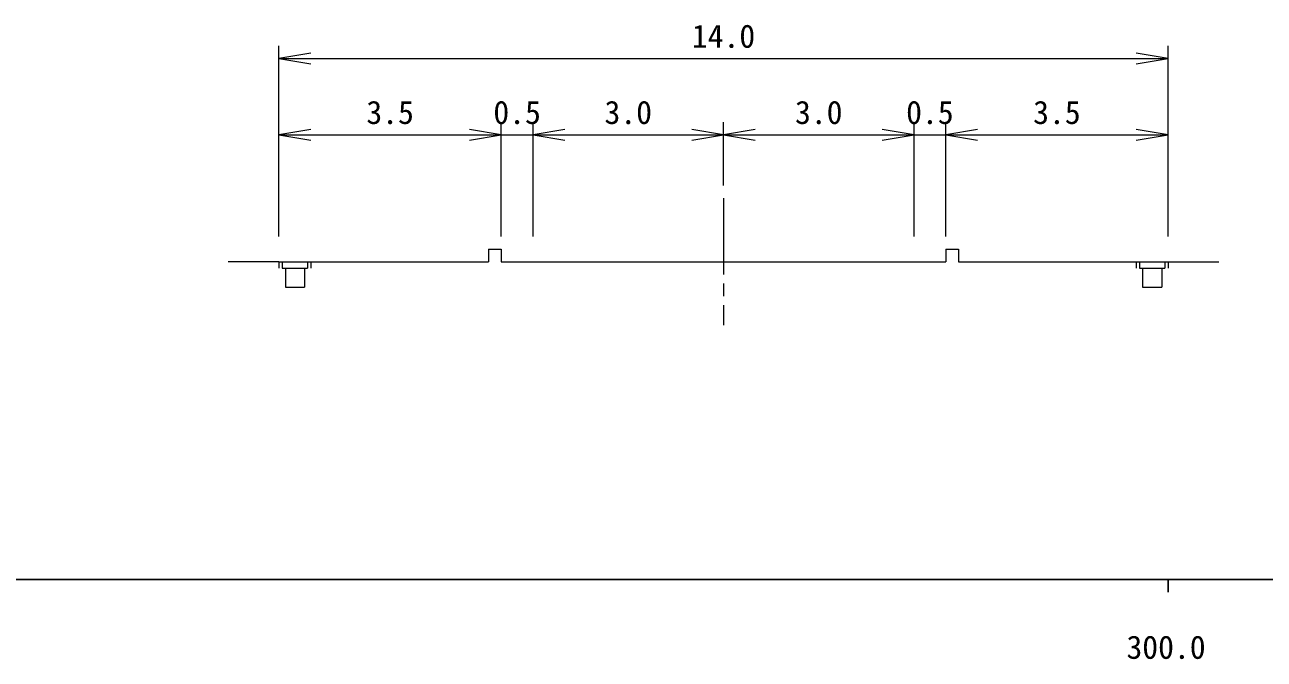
# Model space of a CAD drawing. Units: millimetres at full size, sheet at 1:1000, with parts at other scales. Extents: x 40000 to 680000, y 20000 to 380000.
# Drawn here: x 277984 to 375574, y 198715 to 248660 of the extents above; entities that cross this region are included whole.
import ezdxf
from ezdxf.enums import TextEntityAlignment as Align

# ---------------------------------------------------------------- set-up
doc = ezdxf.new("R2010")
doc.units = ezdxf.units.MM
doc.header["$LTSCALE"] = 1000
for name, color, linetype, lineweight in [('M-BGD', 7, 'Continuous', 13), ('M-BMK', 2, 'Continuous', 13), ('M-TTL-BAND', 7, 'Continuous', 25)]:
    doc.layers.add(name, color=color, linetype=linetype, lineweight=lineweight)
doc.styles.add('ＭＳ ゴシック', font='')
doc.styles.get('ＭＳ ゴシック').set_extended_font_data('MS Gothic')

# ---------------------------------------------------------------- blocks, each defined once
blk = doc.blocks.new('open_arrow')
at = {"color": 0, "linetype": 'Continuous', "lineweight": -2}
blk.add_lwpolyline([(7.5, 1.25), (0, 0), (7.5, -1.25)], dxfattribs=at)

msp = doc.modelspace()

# ---------------------------------------------------------------- linework, layer by layer
at = {"layer": 'M-BGD'}
for p, q in [((298000, 232000), (298000, 247000)), ((368000, 232000), (368000, 247000)), ((298000, 246000), (368000, 246000)), ((315500, 232000), (315500, 241000)), ((318000, 232000), (318000, 241000)), ((333000, 236000), (333000, 241000)), ((348000, 232000), (348000, 241000)), ((350500, 232000), (350500, 241000)), ((298000, 240000), (315500, 240000)), ((315500, 240000), (318000, 240000)), ((318000, 240000), (333000, 240000)), ((333000, 240000), (348000, 240000)), ((348000, 240000), (350500, 240000)), ((350500, 240000), (368000, 240000)), ((314500, 231000), (314500, 230000)), ((314500, 231000), (315500, 231000)), ((315500, 231000), (315500, 230000)), ((350500, 231000), (350500, 230000)), ((350500, 231000), (351500, 231000)), ((351500, 231000), (351500, 230000)), ((298000, 230000), (294000, 230000)), ((298000, 230000), (298000, 229500)), ((298250, 230000), (298250, 229500)), ((298250, 229500), (300250, 229500)), ((298500, 229500), (298500, 228000)), ((300000, 229500), (300000, 228000)), ((300250, 230000), (300250, 229500)), ((300500, 230000), (300500, 229500)), ((365500, 230000), (365500, 229500)), ((365750, 230000), (365750, 229500)), ((365750, 229500), (367750, 229500)), ((366000, 229500), (366000, 228000)), ((367500, 229500), (367500, 228000)), ((367750, 230000), (367750, 229500)), ((368000, 230000), (368000, 229500)), ((368000, 230000), (372000, 230000)), ((298500, 228000), (300000, 228000)), ((366000, 228000), (367500, 228000))]:
    msp.add_line(p, q, dxfattribs=at)
for points in [[(298000, 230000), (300500, 230000), (314500, 230000)], [(315500, 230000), (318000, 230000), (333000, 230000), (348000, 230000), (350500, 230000)], [(351500, 230000), (365500, 230000), (368000, 230000)]]:
    msp.add_lwpolyline(points, dxfattribs=at)
at = {"layer": 'M-BMK'}
for p, q in [((333000, 235000), (333000, 229000)), ((333000, 228300), (333000, 227300)), ((333000, 226600), (333000, 225000))]:
    msp.add_line(p, q, dxfattribs=at)
at = {"layer": 'M-TTL-BAND'}
for p, q in [((40000, 205000), (579000, 205000)), ((368000, 205000), (368000, 204000))]:
    msp.add_line(p, q, dxfattribs=at)

# ---------------------------------------------------------------- block references
at = {"layer": 'M-BGD', "xscale": 333, "yscale": 333}
for p in [(298000, 246000), (298000, 240000), (318000, 240000), (333000, 240000), (350500, 240000)]:
    msp.add_blockref('open_arrow', p, dxfattribs=at)
at = {"layer": 'M-BGD', "xscale": 333, "yscale": 333, "rotation": 180}
for p in [(368000, 246000), (315500, 240000), (333000, 240000), (348000, 240000), (368000, 240000)]:
    msp.add_blockref('open_arrow', p, dxfattribs=at)

# ---------------------------------------------------------------- texts
at = {"layer": 'M-BGD', "style": 'ＭＳ ゴシック'}
for s, p in [('14.0', (333000, 246300)), ('3.5', (306750, 240300)), ('0.5', (316750, 240300)), ('3.0', (325500, 240300)), ('3.0', (340500, 240300)), ('0.5', (349250, 240300)), ('3.5', (359250, 240300))]:
    msp.add_text(s, height=1833, dxfattribs=at).set_placement(p, align=Align.BOTTOM_CENTER)
at = {"layer": 'M-TTL-BAND', "style": 'ＭＳ ゴシック'}
msp.add_text('300.0', height=1833, dxfattribs=at).set_placement((367844, 198195), align=Align.BOTTOM_CENTER)

doc.saveas('drawing.dxf')
